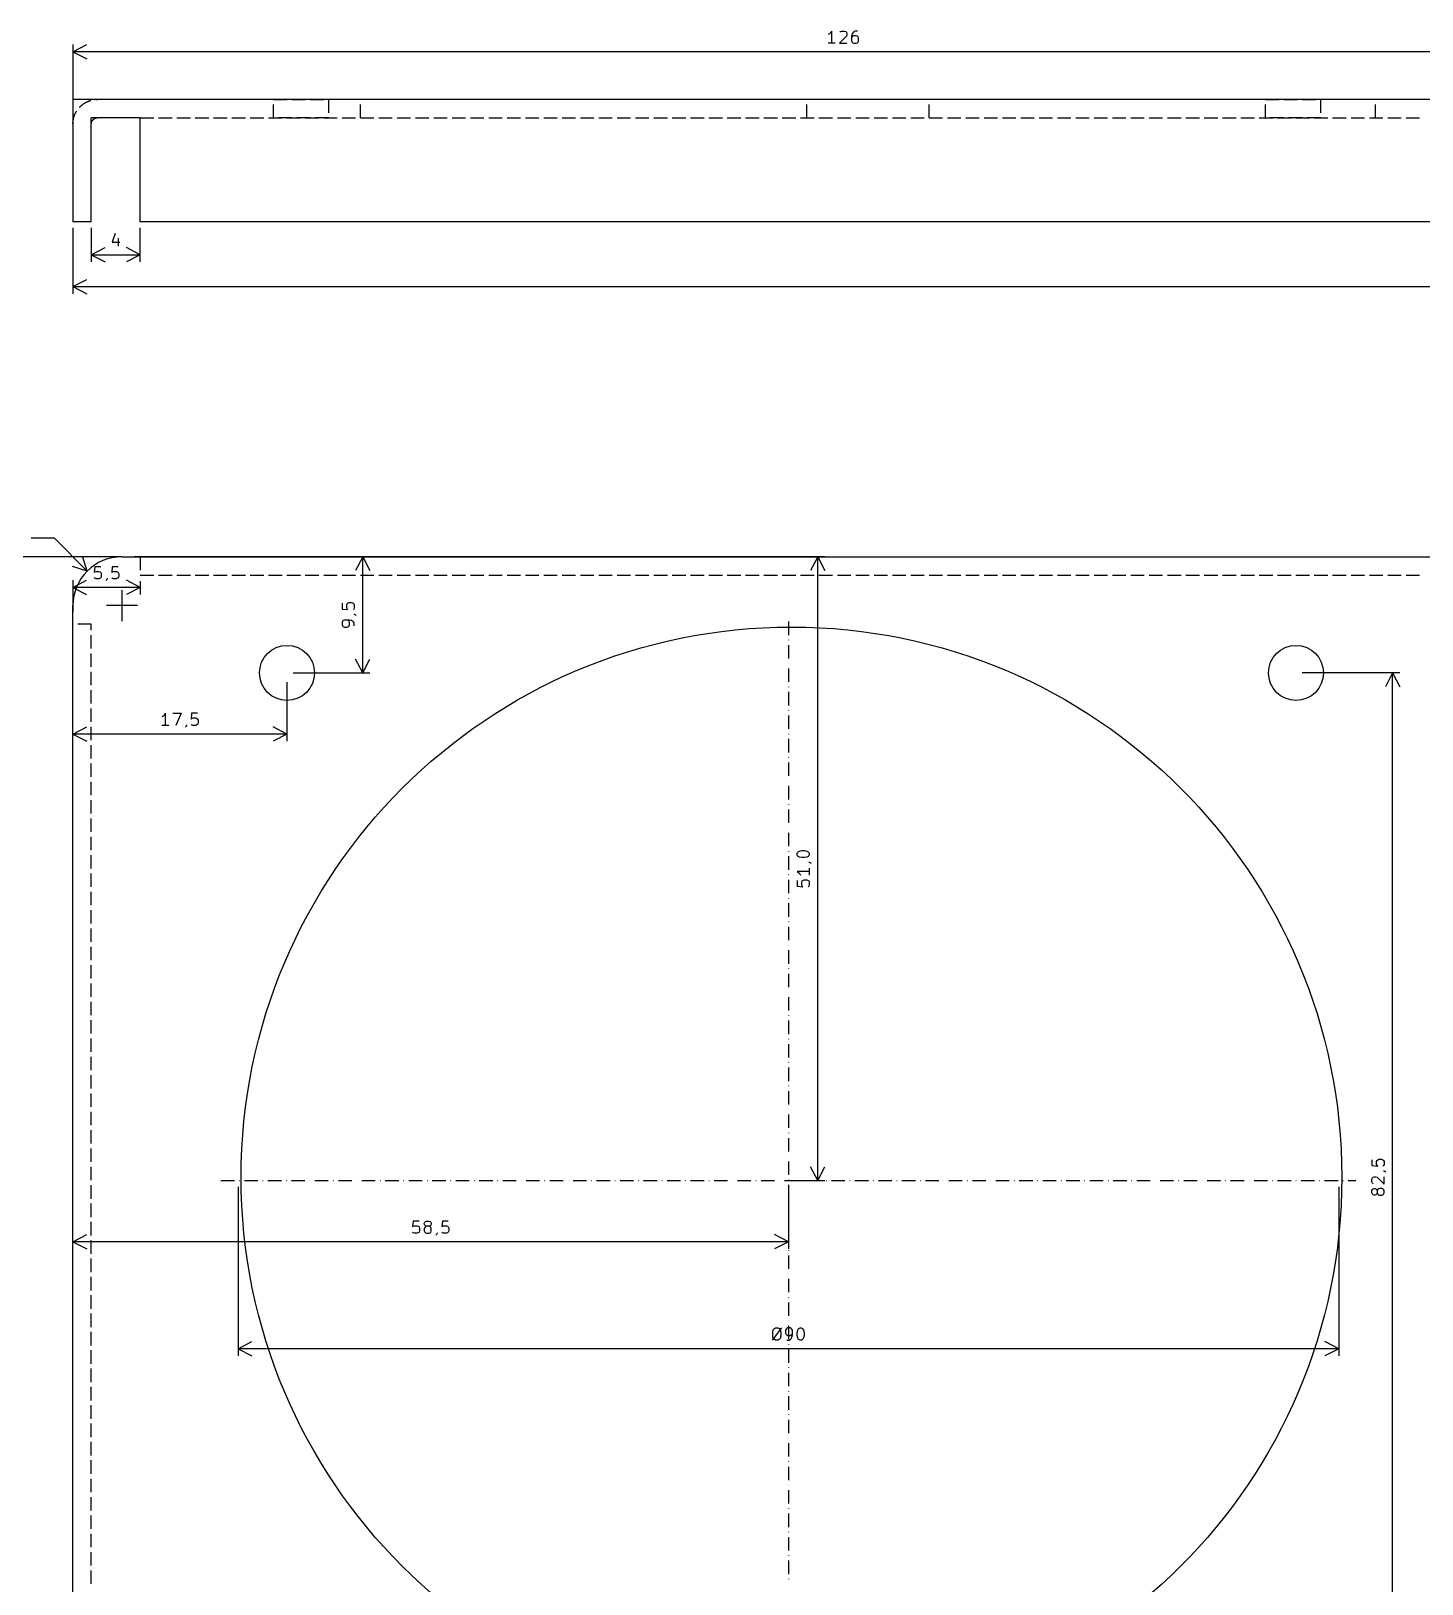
# Model space of a CAD drawing. Extents: x 111 to 491, y -200 to -1.
# Drawn here: x 167.9 to 281.6, y -132.3 to -5.3 of the extents above; entities that cross this region are included whole.
import ezdxf

# ---------------------------------------------------------------- set-up
doc = ezdxf.new("R2010")
doc.units = 0
doc.layers.add('BLACK', color=7, linetype='CONTINUOUS')

msp = doc.modelspace()

# ---------------------------------------------------------------- linework, layer by layer
at = {"layer": 'BLACK', "linetype": 'CONTINUOUS'}
for p, q in [((233.157143, -5.542914), (233.061905, -5.590533)), ((233.633333, -6.304819), (233.061905, -6.304819)), ((233.252381, -5.447676), (233.157143, -5.542914)), ((233.347619, -5.304819), (233.252381, -5.447676)), ((233.347619, -6.304819), (233.347619, -5.304819)), ((234.538095, -5.73339), (233.966667, -6.304819)), ((233.966667, -6.304819), (234.585714, -6.304819)), ((234.014286, -5.400057), (234.061905, -5.352438)), ((234.061905, -5.352438), (234.157143, -5.304819)), ((234.157143, -5.304819), (234.395238, -5.304819)), ((234.395238, -5.304819), (234.490476, -5.352438)), ((234.490476, -5.352438), (234.538095, -5.400057)), ((234.538095, -5.400057), (234.585714, -5.495295)), ((234.585714, -5.590533), (234.538095, -5.73339)), ((234.585714, -5.495295), (234.585714, -5.590533)), ((235.014286, -5.542914), (234.966667, -5.73339)), ((234.966667, -5.73339), (234.966667, -6.114342)), ((235.014286, -5.781009), (234.966667, -5.876247)), ((234.966667, -6.114342), (235.014286, -6.20958)), ((235.109524, -5.400057), (235.014286, -5.542914)), ((235.061905, -5.73339), (235.014286, -5.781009)), ((235.014286, -6.20958), (235.061905, -6.2572)), ((235.157143, -5.685771), (235.061905, -5.73339)), ((235.061905, -6.2572), (235.157143, -6.304819)), ((235.157143, -5.352438), (235.109524, -5.400057)), ((235.252381, -5.304819), (235.157143, -5.352438)), ((235.347619, -5.685771), (235.157143, -5.685771)), ((235.157143, -6.304819), (235.347619, -6.304819)), ((235.442857, -5.304819), (235.252381, -5.304819)), ((235.442857, -5.73339), (235.347619, -5.685771)), ((235.347619, -6.304819), (235.442857, -6.2572)), ((235.490476, -5.781009), (235.442857, -5.73339)), ((235.442857, -6.2572), (235.490476, -6.20958)), ((235.538095, -5.876247), (235.490476, -5.781009)), ((235.490476, -6.20958), (235.538095, -6.114342)), ((235.538095, -6.114342), (235.538095, -5.876247)), ((171.3, -7), (172.426504, -6.413579)), ((171.3, -6.41358), (171.3, -15.4)), ((297.3, -7), (171.3, -7)), ((171.3, -7), (172.426504, -7.586421)), ((423.3, -10.9), (171.3, -10.9)), ((171.3, -10.9), (171.3, -20.9)), ((171.935284, -11.437963), (171.948095, -11.42611)), ((171.948095, -11.42611), (171.961008, -11.414368)), ((171.961008, -11.414368), (171.974024, -11.40274)), ((171.974024, -11.40274), (171.98714, -11.391226)), ((171.98714, -11.391226), (172.000356, -11.379827)), ((172.000356, -11.379827), (172.013672, -11.368543)), ((172.013672, -11.368543), (172.027085, -11.357376)), ((172.027085, -11.357376), (172.040595, -11.346327)), ((172.040595, -11.346327), (172.054201, -11.335396)), ((172.054201, -11.335396), (172.067902, -11.324584)), ((172.067902, -11.324584), (172.081697, -11.313892)), ((172.081697, -11.313892), (172.095585, -11.303321)), ((172.095585, -11.303321), (172.109564, -11.292871)), ((172.109564, -11.292871), (172.123634, -11.282544)), ((172.123634, -11.282544), (172.137794, -11.27234)), ((172.137794, -11.27234), (172.152042, -11.26226)), ((172.152042, -11.26226), (172.166377, -11.252305)), ((172.166377, -11.252305), (172.180799, -11.242475)), ((172.180799, -11.242475), (172.195306, -11.232771)), ((172.195306, -11.232771), (172.209898, -11.223195)), ((172.209898, -11.223195), (172.224572, -11.213746)), ((172.224572, -11.213746), (172.239328, -11.204425)), ((172.239328, -11.204425), (172.254165, -11.195234)), ((172.254165, -11.195234), (172.269081, -11.186172)), ((172.269081, -11.186172), (172.284076, -11.177241)), ((172.284076, -11.177241), (172.299149, -11.168441)), ((172.299149, -11.168441), (172.314297, -11.159773)), ((172.314297, -11.159773), (172.329521, -11.151237)), ((172.329521, -11.151237), (172.344819, -11.142835)), ((172.344819, -11.142835), (172.360189, -11.134567)), ((172.360189, -11.134567), (172.375631, -11.126433)), ((172.375631, -11.126433), (172.391143, -11.118434)), ((172.391143, -11.118434), (172.406725, -11.11057)), ((172.406725, -11.11057), (172.422374, -11.102843)), ((172.422374, -11.102843), (172.438091, -11.095253)), ((172.438091, -11.095253), (172.453873, -11.0878)), ((172.453873, -11.0878), (172.469719, -11.080485)), ((172.469719, -11.080485), (172.485629, -11.073309)), ((172.485629, -11.073309), (172.5016, -11.066272)), ((172.5016, -11.066272), (172.517633, -11.059375)), ((172.517633, -11.059375), (172.533725, -11.052617)), ((172.533725, -11.052617), (172.549875, -11.046001)), ((172.549875, -11.046001), (172.566083, -11.039525)), ((172.566083, -11.039525), (172.582346, -11.033192)), ((172.582346, -11.033192), (172.598664, -11.027)), ((172.598664, -11.027), (172.615036, -11.020951)), ((172.615036, -11.020951), (172.63146, -11.015045)), ((172.63146, -11.015045), (172.647934, -11.009283)), ((172.647934, -11.009283), (172.664458, -11.003665)), ((172.664458, -11.003665), (172.681031, -10.998191)), ((172.681031, -10.998191), (172.697651, -10.992862)), ((172.697651, -10.992862), (172.714316, -10.987678)), ((172.714316, -10.987678), (172.731027, -10.98264)), ((172.731027, -10.98264), (172.74778, -10.977748)), ((172.74778, -10.977748), (172.764576, -10.973002)), ((172.764576, -10.973002), (172.765002, -10.972884)), ((173.158526, -10.90501), (173.17594, -10.903851)), ((173.17594, -10.903851), (173.193365, -10.902845)), ((173.193365, -10.902845), (173.210797, -10.90199)), ((173.210797, -10.90199), (173.228236, -10.901288)), ((173.228236, -10.901288), (173.24568, -10.900738)), ((173.24568, -10.900738), (173.263129, -10.90034)), ((173.263129, -10.90034), (173.280581, -10.900094)), ((173.280581, -10.900094), (173.298034, -10.900001)), ((173.298034, -10.900001), (173.3, -10.9)), ((187.7, -10.9), (188.8, -10.9)), ((187.7, -12.4), (187.7, -11.3)), ((189.2, -10.9), (190.3, -10.9)), ((190.7, -10.9), (191.8, -10.9)), ((192.193019, -10.9), (192.193019, -12)), ((194.8, -12.4), (194.8, -11.3)), ((231.3, -12.4), (231.3, -11.3)), ((241.3, -12.4), (241.3, -11.3)), ((268.810472, -10.9), (269.910472, -10.9)), ((268.810472, -12.4), (268.810472, -11.3)), ((270.310472, -10.9), (271.410472, -10.9)), ((271.810472, -10.9), (272.910472, -10.9)), ((273.303491, -10.9), (273.303491, -12)), ((277.8, -12.4), (277.8, -11.3)), ((171.309208, -12.708308), (171.310956, -12.690943)), ((171.310956, -12.690943), (171.312856, -12.673594)), ((171.312856, -12.673594), (171.314908, -12.656261)), ((171.314908, -12.656261), (171.31711, -12.638948)), ((171.31711, -12.638948), (171.319464, -12.621654)), ((171.319464, -12.621654), (171.321968, -12.604381)), ((171.321968, -12.604381), (171.324623, -12.587131)), ((171.324623, -12.587131), (171.327429, -12.569905)), ((171.327429, -12.569905), (171.330384, -12.552704)), ((171.330384, -12.552704), (171.33349, -12.535529)), ((171.33349, -12.535529), (171.336746, -12.518382)), ((171.336746, -12.518382), (171.340151, -12.501264)), ((171.340151, -12.501264), (171.343705, -12.484177)), ((171.343705, -12.484177), (171.347408, -12.467121)), ((171.347408, -12.467121), (171.35126, -12.450098)), ((171.35126, -12.450098), (171.35526, -12.433109)), ((171.35526, -12.433109), (171.359409, -12.416156)), ((171.359409, -12.416156), (171.363705, -12.39924)), ((171.363705, -12.39924), (171.368148, -12.382362)), ((171.368148, -12.382362), (171.372739, -12.365523)), ((171.372739, -12.365523), (171.377477, -12.348725)), ((171.377477, -12.348725), (171.382361, -12.331969)), ((171.382361, -12.331969), (171.38739, -12.315257)), ((171.38739, -12.315257), (171.392566, -12.298588)), ((171.392566, -12.298588), (171.397887, -12.281966)), ((171.397887, -12.281966), (171.403353, -12.265391)), ((171.403353, -12.265391), (171.408963, -12.248864)), ((171.408963, -12.248864), (171.414717, -12.232386)), ((171.414717, -12.232386), (171.420615, -12.21596)), ((171.420615, -12.21596), (171.426656, -12.199585)), ((171.426656, -12.199585), (171.432839, -12.183264)), ((171.432839, -12.183264), (171.439165, -12.166998)), ((171.439165, -12.166998), (171.445632, -12.150787)), ((171.445632, -12.150787), (171.452241, -12.134633)), ((171.452241, -12.134633), (171.45899, -12.118538)), ((171.45899, -12.118538), (171.46588, -12.102502)), ((171.46588, -12.102502), (171.472909, -12.086527)), ((171.472909, -12.086527), (171.480077, -12.070614)), ((171.480077, -12.070614), (171.487384, -12.054763)), ((171.487384, -12.054763), (171.494829, -12.038978)), ((171.494829, -12.038978), (171.502412, -12.023258)), ((171.502412, -12.023258), (171.510131, -12.007604)), ((171.510131, -12.007604), (171.517987, -11.992019)), ((171.517987, -11.992019), (171.525978, -11.976503)), ((171.525978, -11.976503), (171.534105, -11.961057)), ((171.534105, -11.961057), (171.542366, -11.945682)), ((171.542366, -11.945682), (171.550761, -11.930381)), ((171.550761, -11.930381), (171.559289, -11.915153)), ((171.559289, -11.915153), (171.567949, -11.9)), ((171.567949, -11.9), (171.576742, -11.884923)), ((171.576742, -11.884923), (171.585665, -11.869924)), ((171.585665, -11.869924), (171.59472, -11.855003)), ((171.59472, -11.855003), (171.594951, -11.854626)), ((171.836622, -11.536722), (171.848575, -11.524004)), ((171.848575, -11.524004), (171.860638, -11.511391)), ((171.860638, -11.511391), (171.87281, -11.498883)), ((171.87281, -11.498883), (171.885091, -11.486482)), ((171.885091, -11.486482), (171.89748, -11.474188)), ((171.89748, -11.474188), (171.909976, -11.462004)), ((171.909976, -11.462004), (171.922578, -11.449928)), ((171.922578, -11.449928), (171.935284, -11.437963)), ((172.8, -20.9), (172.8, -12.4)), ((176.8, -12.4), (172.8, -12.4)), ((172.84147, -12.700625), (172.843227, -12.696632)), ((172.843227, -12.696632), (172.845019, -12.692653)), ((172.845019, -12.692653), (172.846846, -12.688691)), ((172.846846, -12.688691), (172.848707, -12.684744)), ((172.848707, -12.684744), (172.850603, -12.680814)), ((172.850603, -12.680814), (172.852533, -12.676901)), ((172.852533, -12.676901), (172.854497, -12.673005)), ((172.854497, -12.673005), (172.856495, -12.669126)), ((172.856495, -12.669126), (172.858526, -12.665264)), ((172.858526, -12.665264), (172.860591, -12.661421)), ((172.860591, -12.661421), (172.86269, -12.657595)), ((172.86269, -12.657595), (172.864822, -12.653788)), ((172.864822, -12.653788), (172.866987, -12.65)), ((172.866987, -12.65), (172.869185, -12.646231)), ((172.869185, -12.646231), (172.871416, -12.642481)), ((172.871416, -12.642481), (172.87368, -12.638751)), ((172.87368, -12.638751), (172.875976, -12.63504)), ((172.875976, -12.63504), (172.878304, -12.63135)), ((172.878304, -12.63135), (172.880665, -12.62768)), ((172.880665, -12.62768), (172.883057, -12.624032)), ((172.883057, -12.624032), (172.885481, -12.620404)), ((172.885481, -12.620404), (172.887937, -12.616797)), ((172.887937, -12.616797), (172.890424, -12.613212)), ((172.890424, -12.613212), (172.892942, -12.609649)), ((172.892942, -12.609649), (172.895492, -12.606107)), ((172.895492, -12.606107), (172.898072, -12.602589)), ((172.898072, -12.602589), (172.900682, -12.599092)), ((172.900682, -12.599092), (172.903323, -12.595619)), ((172.903323, -12.595619), (172.905995, -12.592169)), ((172.905995, -12.592169), (172.908696, -12.588743)), ((172.908696, -12.588743), (172.911427, -12.58534)), ((172.911427, -12.58534), (172.914188, -12.581961)), ((172.914188, -12.581961), (172.916978, -12.578606)), ((172.916978, -12.578606), (172.919797, -12.575276)), ((172.919797, -12.575276), (172.922645, -12.57197)), ((172.922645, -12.57197), (172.925522, -12.56869)), ((172.925522, -12.56869), (172.928428, -12.565435)), ((172.928428, -12.565435), (172.931361, -12.562205)), ((172.931361, -12.562205), (172.934323, -12.559001)), ((172.934323, -12.559001), (172.937313, -12.555823)), ((172.937313, -12.555823), (172.94033, -12.552671)), ((172.94033, -12.552671), (172.943375, -12.549545)), ((172.943375, -12.549545), (172.946447, -12.546447)), ((172.946447, -12.546447), (172.949545, -12.543375)), ((172.949545, -12.543375), (172.952671, -12.54033)), ((172.952671, -12.54033), (172.955823, -12.537313)), ((172.955823, -12.537313), (172.959001, -12.534323)), ((172.959001, -12.534323), (172.962205, -12.531361)), ((172.962205, -12.531361), (172.965435, -12.528428)), ((172.965435, -12.528428), (172.96869, -12.525522)), ((172.96869, -12.525522), (172.97197, -12.522645)), ((172.97197, -12.522645), (172.975276, -12.519797)), ((172.975276, -12.519797), (172.978606, -12.516978)), ((172.978606, -12.516978), (172.981961, -12.514188)), ((172.981961, -12.514188), (172.98534, -12.511427)), ((172.98534, -12.511427), (172.988743, -12.508696)), ((172.988743, -12.508696), (172.992169, -12.505995)), ((172.992169, -12.505995), (172.995619, -12.503323)), ((172.995619, -12.503323), (172.999092, -12.500682)), ((172.999092, -12.500682), (173.002589, -12.498072)), ((173.002589, -12.498072), (173.006107, -12.495492)), ((173.006107, -12.495492), (173.009649, -12.492942)), ((173.009649, -12.492942), (173.013212, -12.490424)), ((173.013212, -12.490424), (173.016797, -12.487937)), ((173.016797, -12.487937), (173.020404, -12.485481)), ((173.020404, -12.485481), (173.024032, -12.483057)), ((173.024032, -12.483057), (173.02768, -12.480665)), ((173.02768, -12.480665), (173.03135, -12.478304)), ((173.03135, -12.478304), (173.03504, -12.475976)), ((173.03504, -12.475976), (173.038751, -12.47368)), ((173.038751, -12.47368), (173.042481, -12.471416)), ((173.042481, -12.471416), (173.046231, -12.469185)), ((173.046231, -12.469185), (173.05, -12.466987)), ((173.05, -12.466987), (173.053788, -12.464822)), ((173.053788, -12.464822), (173.057595, -12.46269)), ((173.057595, -12.46269), (173.061421, -12.460591)), ((173.061421, -12.460591), (173.065264, -12.458526)), ((173.065264, -12.458526), (173.069126, -12.456495)), ((173.069126, -12.456495), (173.073005, -12.454497)), ((173.073005, -12.454497), (173.076901, -12.452533)), ((173.076901, -12.452533), (173.080814, -12.450603)), ((173.080814, -12.450603), (173.084744, -12.448707)), ((173.084744, -12.448707), (173.088691, -12.446846)), ((173.088691, -12.446846), (173.092653, -12.445019)), ((173.092653, -12.445019), (173.096632, -12.443227)), ((173.096632, -12.443227), (173.100625, -12.44147)), ((173.100625, -12.44147), (173.104634, -12.439748)), ((173.104634, -12.439748), (173.108658, -12.43806)), ((173.108658, -12.43806), (173.112697, -12.436408)), ((173.112697, -12.436408), (173.116749, -12.434791)), ((173.116749, -12.434791), (173.120816, -12.43321)), ((173.120816, -12.43321), (173.124896, -12.431664)), ((173.124896, -12.431664), (173.12899, -12.430154)), ((173.12899, -12.430154), (173.133097, -12.428679)), ((173.133097, -12.428679), (173.137216, -12.427241)), ((173.137216, -12.427241), (173.141348, -12.425838)), ((173.141348, -12.425838), (173.145492, -12.424472)), ((173.145492, -12.424472), (173.149647, -12.423142)), ((173.149647, -12.423142), (173.153814, -12.421848)), ((173.153814, -12.421848), (173.157992, -12.42059)), ((173.157992, -12.42059), (173.162181, -12.419369)), ((173.162181, -12.419369), (173.166381, -12.418185)), ((173.166381, -12.418185), (173.17059, -12.417037)), ((173.17059, -12.417037), (173.17481, -12.415926)), ((173.17481, -12.415926), (173.179039, -12.414852)), ((173.179039, -12.414852), (173.183277, -12.413815)), ((173.183277, -12.413815), (173.187524, -12.412815)), ((173.187524, -12.412815), (173.19178, -12.411852)), ((173.19178, -12.411852), (173.196044, -12.410926)), ((173.196044, -12.410926), (173.200316, -12.410038)), ((173.200316, -12.410038), (173.204596, -12.409186)), ((173.204596, -12.409186), (173.208882, -12.408373)), ((173.208882, -12.408373), (173.213176, -12.407596)), ((173.213176, -12.407596), (173.217476, -12.406857)), ((173.217476, -12.406857), (173.221783, -12.406156)), ((173.221783, -12.406156), (173.226095, -12.405492)), ((173.226095, -12.405492), (173.230413, -12.404866)), ((173.230413, -12.404866), (173.234737, -12.404278)), ((173.234737, -12.404278), (173.239065, -12.403727)), ((173.239065, -12.403727), (173.243398, -12.403214)), ((173.243398, -12.403214), (173.247736, -12.402739)), ((173.247736, -12.402739), (173.252077, -12.402302)), ((173.252077, -12.402302), (173.256422, -12.401903)), ((173.256422, -12.401903), (173.26077, -12.401541)), ((173.26077, -12.401541), (173.265122, -12.401218)), ((173.265122, -12.401218), (173.269476, -12.400933)), ((173.269476, -12.400933), (173.273832, -12.400685)), ((173.273832, -12.400685), (173.27819, -12.400476)), ((173.27819, -12.400476), (173.28255, -12.400305)), ((173.28255, -12.400305), (173.286912, -12.400171)), ((173.286912, -12.400171), (173.291274, -12.400076)), ((173.291274, -12.400076), (173.295637, -12.400019)), ((173.295637, -12.400019), (173.3, -12.4)), ((176.8, -12.4), (177.9, -12.4)), ((176.8, -20.9), (176.8, -12.4)), ((178.3, -12.4), (179.4, -12.4)), ((179.8, -12.4), (180.9, -12.4)), ((181.3, -12.4), (182.4, -12.4)), ((182.8, -12.4), (183.9, -12.4)), ((184.3, -12.4), (185.4, -12.4)), ((185.8, -12.4), (186.9, -12.4)), ((187.3, -12.4), (188.4, -12.4)), ((189.193019, -12.4), (188.093019, -12.4)), ((188.8, -12.4), (189.9, -12.4)), ((190.693019, -12.4), (189.593019, -12.4)), ((190.3, -12.4), (191.4, -12.4)), ((192.193019, -12.4), (191.093019, -12.4)), ((191.8, -12.4), (192.9, -12.4)), ((193.3, -12.4), (194.4, -12.4)), ((194.8, -12.4), (195.9, -12.4)), ((196.3, -12.4), (197.4, -12.4)), ((197.8, -12.4), (198.9, -12.4)), ((199.3, -12.4), (200.4, -12.4)), ((200.8, -12.4), (201.9, -12.4)), ((202.3, -12.4), (203.4, -12.4)), ((203.8, -12.4), (204.9, -12.4)), ((205.3, -12.4), (206.4, -12.4)), ((206.8, -12.4), (207.9, -12.4)), ((208.3, -12.4), (209.4, -12.4)), ((209.8, -12.4), (210.9, -12.4)), ((211.3, -12.4), (212.4, -12.4)), ((212.8, -12.4), (213.9, -12.4)), ((214.3, -12.4), (215.4, -12.4)), ((215.8, -12.4), (216.9, -12.4)), ((217.3, -12.4), (218.4, -12.4)), ((218.8, -12.4), (219.9, -12.4)), ((220.3, -12.4), (221.4, -12.4)), ((221.8, -12.4), (222.9, -12.4)), ((223.3, -12.4), (224.4, -12.4)), ((224.8, -12.4), (225.9, -12.4)), ((226.3, -12.4), (227.4, -12.4)), ((227.8, -12.4), (228.9, -12.4)), ((229.3, -12.4), (230.4, -12.4)), ((230.8, -12.4), (231.9, -12.4)), ((232.3, -12.4), (233.4, -12.4)), ((233.8, -12.4), (234.9, -12.4)), ((235.3, -12.4), (236.4, -12.4)), ((236.8, -12.4), (237.9, -12.4)), ((238.3, -12.4), (239.4, -12.4)), ((239.8, -12.4), (240.9, -12.4)), ((241.3, -12.4), (242.4, -12.4)), ((242.8, -12.4), (243.9, -12.4)), ((244.3, -12.4), (245.4, -12.4)), ((245.8, -12.4), (246.9, -12.4)), ((247.3, -12.4), (248.4, -12.4)), ((248.8, -12.4), (249.9, -12.4)), ((250.3, -12.4), (251.4, -12.4)), ((251.8, -12.4), (252.9, -12.4)), ((253.3, -12.4), (254.4, -12.4)), ((254.8, -12.4), (255.9, -12.4)), ((256.3, -12.4), (257.4, -12.4)), ((257.8, -12.4), (258.9, -12.4)), ((259.3, -12.4), (260.4, -12.4)), ((260.8, -12.4), (261.9, -12.4)), ((262.3, -12.4), (263.4, -12.4)), ((263.8, -12.4), (264.9, -12.4)), ((265.3, -12.4), (266.4, -12.4)), ((266.8, -12.4), (267.9, -12.4)), ((268.3, -12.4), (269.4, -12.4)), ((270.303491, -12.4), (269.203491, -12.4)), ((269.8, -12.4), (270.9, -12.4)), ((271.803491, -12.4), (270.703491, -12.4)), ((271.3, -12.4), (272.4, -12.4)), ((273.303491, -12.4), (272.203491, -12.4)), ((272.8, -12.4), (273.9, -12.4)), ((274.3, -12.4), (275.4, -12.4)), ((275.8, -12.4), (276.9, -12.4)), ((277.3, -12.4), (278.4, -12.4)), ((278.8, -12.4), (279.9, -12.4)), ((280.3, -12.4), (281.4, -12.4)), ((171.3, -12.9), (171.300076, -12.882547)), ((171.300076, -12.882547), (171.300305, -12.865095)), ((171.300305, -12.865095), (171.300685, -12.847646)), ((171.300685, -12.847646), (171.301218, -12.830201)), ((171.301218, -12.830201), (171.301904, -12.812761)), ((171.301904, -12.812761), (171.302741, -12.795328)), ((171.302741, -12.795328), (171.30373, -12.777903)), ((171.30373, -12.777903), (171.304872, -12.760487)), ((171.304872, -12.760487), (171.306165, -12.743082)), ((171.306165, -12.743082), (171.307611, -12.725689)), ((171.307611, -12.725689), (171.309208, -12.708308)), ((172.8, -12.9), (172.800019, -12.895637)), ((172.800019, -12.895637), (172.800076, -12.891274)), ((172.800076, -12.891274), (172.800171, -12.886912)), ((172.800171, -12.886912), (172.800305, -12.88255)), ((172.800305, -12.88255), (172.800476, -12.87819)), ((172.800476, -12.87819), (172.800685, -12.873832)), ((172.800685, -12.873832), (172.800933, -12.869476)), ((172.800933, -12.869476), (172.801218, -12.865122)), ((172.801218, -12.865122), (172.801541, -12.86077)), ((172.801541, -12.86077), (172.801903, -12.856422)), ((172.801903, -12.856422), (172.802302, -12.852077)), ((172.802302, -12.852077), (172.802739, -12.847736)), ((172.802739, -12.847736), (172.803214, -12.843398)), ((172.803214, -12.843398), (172.803727, -12.839065)), ((172.803727, -12.839065), (172.804278, -12.834737)), ((172.804278, -12.834737), (172.804866, -12.830413)), ((172.804866, -12.830413), (172.805492, -12.826095)), ((172.805492, -12.826095), (172.806156, -12.821783)), ((172.806156, -12.821783), (172.806857, -12.817476)), ((172.806857, -12.817476), (172.807596, -12.813176)), ((172.807596, -12.813176), (172.808373, -12.808882)), ((172.808373, -12.808882), (172.809186, -12.804596)), ((172.809186, -12.804596), (172.810038, -12.800316)), ((172.810038, -12.800316), (172.810926, -12.796044)), ((172.810926, -12.796044), (172.811852, -12.79178)), ((172.811852, -12.79178), (172.812815, -12.787524)), ((172.812815, -12.787524), (172.813815, -12.783277)), ((172.813815, -12.783277), (172.814852, -12.779039)), ((172.814852, -12.779039), (172.815926, -12.77481)), ((172.815926, -12.77481), (172.817037, -12.77059)), ((172.817037, -12.77059), (172.818185, -12.766381)), ((172.818185, -12.766381), (172.819369, -12.762181)), ((172.819369, -12.762181), (172.82059, -12.757992)), ((172.82059, -12.757992), (172.821848, -12.753814)), ((172.821848, -12.753814), (172.823142, -12.749647)), ((172.823142, -12.749647), (172.824472, -12.745492)), ((172.824472, -12.745492), (172.825838, -12.741348)), ((172.825838, -12.741348), (172.827241, -12.737216)), ((172.827241, -12.737216), (172.828679, -12.733097)), ((172.828679, -12.733097), (172.830154, -12.72899)), ((172.830154, -12.72899), (172.831664, -12.724896)), ((172.831664, -12.724896), (172.83321, -12.720816)), ((172.83321, -12.720816), (172.834791, -12.716749)), ((172.834791, -12.716749), (172.836408, -12.712697)), ((172.836408, -12.712697), (172.83806, -12.708658)), ((172.83806, -12.708658), (172.839748, -12.704634)), ((172.839748, -12.704634), (172.84147, -12.700625)), ((172.8, -20.9), (171.3, -20.9)), ((171.3, -21.4), (171.3, -26.78642)), ((172.8, -21.4), (172.8, -24.18642)), ((417.8, -20.9), (176.8, -20.9)), ((176.8, -24.18642), (176.8, -21.4)), ((174.752381, -21.8572), (174.514286, -22.571485)), ((174.514286, -22.571485), (175.133333, -22.571485)), ((174.990476, -22.238152), (174.990476, -22.904819)), ((172.8, -23.6), (173.926504, -23.013579)), ((172.8, -23.6), (176.8, -23.6)), ((172.8, -23.6), (173.926504, -24.186421)), ((176.8, -23.6), (175.673496, -23.013579)), ((176.8, -23.6), (175.673496, -24.186421)), ((171.3, -26.2), (172.426504, -25.613579)), ((171.3, -26.2), (423.3, -26.2)), ((171.3, -26.2), (172.426504, -26.786421)), ((169.777496, -46.777496), (167.882143, -46.777496)), ((172.471573, -49.471573), (169.777496, -46.777496)), ((172.471573, -49.471573), (172.089677, -48.260352)), ((175.3, -48.3), (166.62358, -48.3)), ((172.471573, -49.471573), (171.260352, -49.089677)), ((173.090638, -49.1118), (173.043019, -49.58799)), ((173.566828, -49.1118), (173.090638, -49.1118)), ((173.090638, -49.540371), (173.185876, -49.492752)), ((173.185876, -49.492752), (173.423971, -49.492752)), ((173.423971, -49.492752), (173.519209, -49.540371)), ((174.519209, -49.1118), (174.47159, -49.58799)), ((174.995399, -49.1118), (174.519209, -49.1118)), ((174.519209, -49.540371), (174.614447, -49.492752)), ((174.614447, -49.492752), (174.852542, -49.492752)), ((174.852542, -49.492752), (174.94778, -49.540371)), ((175.3, -48.3), (419.3, -48.3)), ((232.78642, -48.3), (176.3, -48.3)), ((176.8, -48.3), (176.8, -49.4)), ((176.8, -48.3), (176.8, -49.4)), ((195.58642, -48.3), (189.3, -48.3)), ((195, -48.3), (194.413579, -49.426504)), ((195, -57.8), (195, -48.3)), ((195, -48.3), (195.586421, -49.426504)), ((232.2, -48.3), (231.613579, -49.426504)), ((232.2, -99.325), (232.2, -48.3)), ((232.2, -48.3), (232.786421, -49.426504)), ((171.293019, -50.806981), (172.419523, -50.22056)), ((171.293019, -50.220561), (171.293019, -52.806981)), ((173.043019, -49.58799), (173.090638, -49.540371)), ((173.090638, -50.064181), (173.043019, -50.016561)), ((173.185876, -50.1118), (173.090638, -50.064181)), ((173.423971, -50.1118), (173.185876, -50.1118)), ((173.519209, -50.064181), (173.423971, -50.1118)), ((173.519209, -49.540371), (173.566828, -49.58799)), ((173.566828, -50.016561), (173.519209, -50.064181)), ((173.566828, -49.58799), (173.614447, -49.683228)), ((173.614447, -49.921323), (173.566828, -50.016561)), ((173.614447, -49.683228), (173.614447, -49.921323)), ((174.043019, -50.207038), (173.9954, -50.254657)), ((174.090638, -50.1118), (174.043019, -50.207038)), ((174.090638, -50.064181), (174.090638, -50.1118)), ((174.47159, -49.58799), (174.519209, -49.540371)), ((174.519209, -50.064181), (174.47159, -50.016561)), ((174.614447, -50.1118), (174.519209, -50.064181)), ((174.852542, -50.1118), (174.614447, -50.1118)), ((174.94778, -50.064181), (174.852542, -50.1118)), ((174.94778, -49.540371), (174.995399, -49.58799)), ((174.995399, -50.016561), (174.94778, -50.064181)), ((174.995399, -49.58799), (175.043018, -49.683228)), ((175.043018, -49.921323), (174.995399, -50.016561)), ((175.043018, -49.683228), (175.043018, -49.921323)), ((176.793019, -50.806981), (175.666515, -50.22056)), ((176.793019, -50.306981), (176.793019, -51.393401)), ((176.8, -49.8), (177.9, -49.8)), ((178.3, -49.8), (179.4, -49.8)), ((179.8, -49.8), (180.9, -49.8)), ((181.3, -49.8), (182.4, -49.8)), ((182.8, -49.8), (183.9, -49.8)), ((184.3, -49.8), (185.4, -49.8)), ((185.8, -49.8), (186.9, -49.8)), ((187.3, -49.8), (188.4, -49.8)), ((188.8, -49.8), (189.9, -49.8)), ((190.3, -49.8), (191.4, -49.8)), ((191.8, -49.8), (192.9, -49.8)), ((193.3, -49.8), (194.4, -49.8)), ((194.8, -49.8), (195.9, -49.8)), ((196.3, -49.8), (197.4, -49.8)), ((197.8, -49.8), (198.9, -49.8)), ((199.3, -49.8), (200.4, -49.8)), ((200.8, -49.8), (201.9, -49.8)), ((202.3, -49.8), (203.4, -49.8)), ((203.8, -49.8), (204.9, -49.8)), ((205.3, -49.8), (206.4, -49.8)), ((206.8, -49.8), (207.9, -49.8)), ((208.3, -49.8), (209.4, -49.8)), ((209.8, -49.8), (210.9, -49.8)), ((211.3, -49.8), (212.4, -49.8)), ((212.8, -49.8), (213.9, -49.8)), ((214.3, -49.8), (215.4, -49.8)), ((215.8, -49.8), (216.9, -49.8)), ((217.3, -49.8), (218.4, -49.8)), ((218.8, -49.8), (219.9, -49.8)), ((220.3, -49.8), (221.4, -49.8)), ((221.8, -49.8), (222.9, -49.8)), ((223.3, -49.8), (224.4, -49.8)), ((224.8, -49.8), (225.9, -49.8)), ((226.3, -49.8), (227.4, -49.8)), ((227.8, -49.8), (228.9, -49.8)), ((229.3, -49.8), (230.4, -49.8)), ((230.8, -49.8), (231.9, -49.8)), ((232.3, -49.8), (233.4, -49.8)), ((233.8, -49.8), (234.9, -49.8)), ((235.3, -49.8), (236.4, -49.8)), ((236.8, -49.8), (237.9, -49.8)), ((238.3, -49.8), (239.4, -49.8)), ((239.8, -49.8), (240.9, -49.8)), ((241.3, -49.8), (242.4, -49.8)), ((242.8, -49.8), (243.9, -49.8)), ((244.3, -49.8), (245.4, -49.8)), ((245.8, -49.8), (246.9, -49.8)), ((247.3, -49.8), (248.4, -49.8)), ((248.8, -49.8), (249.9, -49.8)), ((250.3, -49.8), (251.4, -49.8)), ((251.8, -49.8), (252.9, -49.8)), ((253.3, -49.8), (254.4, -49.8)), ((254.8, -49.8), (255.9, -49.8)), ((256.3, -49.8), (257.4, -49.8)), ((257.8, -49.8), (258.9, -49.8)), ((259.3, -49.8), (260.4, -49.8)), ((260.8, -49.8), (261.9, -49.8)), ((262.3, -49.8), (263.4, -49.8)), ((263.8, -49.8), (264.9, -49.8)), ((265.3, -49.8), (266.4, -49.8)), ((266.8, -49.8), (267.9, -49.8)), ((268.3, -49.8), (269.4, -49.8)), ((269.8, -49.8), (270.9, -49.8)), ((271.3, -49.8), (272.4, -49.8)), ((272.8, -49.8), (273.9, -49.8)), ((274.3, -49.8), (275.4, -49.8)), ((275.8, -49.8), (276.9, -49.8)), ((277.3, -49.8), (278.4, -49.8)), ((278.8, -49.8), (279.9, -49.8)), ((280.3, -49.8), (281.4, -49.8)), ((176.793019, -50.806981), (171.293019, -50.806981)), ((171.293019, -50.806981), (172.419523, -51.393402)), ((175.3, -51.03), (175.3, -53.57)), ((176.793019, -50.806981), (175.666515, -51.393402)), ((193.781009, -52.097619), (193.876247, -52.05)), ((193.876247, -52.05), (194.114342, -52.05)), ((194.114342, -52.05), (194.20958, -52.097619)), ((171.3, -162.3), (171.3, -52.3)), ((176.57, -52.3), (174.03, -52.3)), ((193.304819, -52.097619), (193.304819, -52.573809)), ((193.304819, -52.573809), (193.781009, -52.621428)), ((193.685771, -52.240476), (193.73339, -52.145238)), ((193.685771, -52.478571), (193.685771, -52.240476)), ((193.73339, -52.573809), (193.685771, -52.478571)), ((193.73339, -52.145238), (193.781009, -52.097619)), ((193.781009, -52.621428), (193.73339, -52.573809)), ((194.20958, -52.097619), (194.2572, -52.145238)), ((194.2572, -52.573809), (194.20958, -52.621428)), ((194.2572, -52.145238), (194.304819, -52.240476)), ((194.304819, -52.478571), (194.2572, -52.573809)), ((194.2572, -53.00238), (194.304819, -53.00238)), ((194.304819, -52.240476), (194.304819, -52.478571)), ((194.304819, -53.00238), (194.400057, -53.049999)), ((194.400057, -53.049999), (194.447676, -53.097618)), ((172.8, -53.8), (171.7, -53.8)), ((172.8, -53.8), (171.7, -53.8)), ((172.8, -54.3), (172.8, -53.8)), ((193.352438, -53.573809), (193.304819, -53.669047)), ((193.304819, -53.669047), (193.304819, -53.859523)), ((193.304819, -53.859523), (193.352438, -53.954761)), ((193.400057, -53.52619), (193.352438, -53.573809)), ((193.352438, -53.954761), (193.400057, -54.00238)), ((193.495295, -53.478571), (193.400057, -53.52619)), ((193.400057, -54.00238), (193.495295, -54.049999)), ((193.876247, -53.478571), (193.495295, -53.478571)), ((193.495295, -54.049999), (193.73339, -54.049999)), ((193.828628, -53.52619), (193.73339, -53.478571)), ((193.73339, -54.049999), (193.828628, -54.00238)), ((193.876247, -53.573809), (193.828628, -53.52619)), ((193.828628, -54.00238), (193.876247, -53.954761)), ((194.066723, -53.52619), (193.876247, -53.478571)), ((193.923866, -53.669047), (193.876247, -53.573809)), ((193.876247, -53.954761), (193.923866, -53.859523)), ((193.923866, -53.859523), (193.923866, -53.669047)), ((194.20958, -53.621428), (194.066723, -53.52619)), ((194.2572, -53.669047), (194.20958, -53.621428)), ((194.304819, -53.764285), (194.2572, -53.669047)), ((194.304819, -53.954761), (194.304819, -53.764285)), ((229.8, -53.6), (229.8, -54.7)), ((172.8, -55.8), (172.8, -54.7)), ((229.8, -55.1), (229.8, -55.12)), ((229.8, -55.52), (229.8, -56.62)), ((172.8, -57.3), (172.8, -56.2)), ((195, -57.8), (194.413579, -56.673496)), ((195, -57.8), (195.586421, -56.673496)), ((229.8, -57.02), (229.8, -57.04)), ((172.8, -58.8), (172.8, -57.7)), ((189.3, -57.8), (195.58642, -57.8)), ((229.8, -57.44), (229.8, -58.54)), ((279.78642, -57.8), (271.8, -57.8)), ((279.2, -57.8), (278.613579, -58.926504)), ((279.2, -140.3), (279.2, -57.8)), ((279.2, -57.8), (279.786421, -58.926504)), ((171.3, -63.38642), (171.3, -58.55)), ((172.8, -60.3), (172.8, -59.2)), ((188.8, -58.55), (188.8, -63.38642)), ((229.8, -58.94), (229.8, -58.96)), ((229.8, -59.36), (229.8, -60.46)), ((172.8, -61.8), (172.8, -60.7)), ((229.8, -60.86), (229.8, -60.88)), ((171.3, -62.8), (172.426504, -62.213579)), ((172.8, -63.3), (172.8, -62.2)), ((178.669048, -61.342914), (178.57381, -61.390533)), ((179.145238, -62.104819), (178.57381, -62.104819)), ((178.764286, -61.247676), (178.669048, -61.342914)), ((178.859524, -61.104819), (178.764286, -61.247676)), ((178.859524, -62.104819), (178.859524, -61.104819)), ((179.478572, -61.104819), (180.145238, -61.104819)), ((180.145238, -61.104819), (179.716667, -62.104819)), ((180.526191, -62.200057), (180.478572, -62.247676)), ((180.57381, -62.104819), (180.526191, -62.200057)), ((180.57381, -62.0572), (180.57381, -62.104819)), ((181.002381, -61.104819), (180.954762, -61.581009)), ((180.954762, -61.581009), (181.002381, -61.53339)), ((181.002381, -62.0572), (180.954762, -62.00958)), ((181.478571, -61.104819), (181.002381, -61.104819)), ((181.002381, -61.53339), (181.097619, -61.485771)), ((181.097619, -62.104819), (181.002381, -62.0572)), ((181.097619, -61.485771), (181.335714, -61.485771)), ((181.335714, -62.104819), (181.097619, -62.104819)), ((181.335714, -61.485771), (181.430952, -61.53339)), ((181.430952, -62.0572), (181.335714, -62.104819)), ((181.430952, -61.53339), (181.478571, -61.581009)), ((181.478571, -62.00958), (181.430952, -62.0572)), ((181.478571, -61.581009), (181.52619, -61.676247)), ((181.52619, -61.914342), (181.478571, -62.00958)), ((181.52619, -61.676247), (181.52619, -61.914342)), ((188.8, -62.8), (187.673496, -62.213579)), ((229.8, -61.28), (229.8, -62.38)), ((188.8, -62.8), (171.3, -62.8)), ((171.3, -62.8), (172.426504, -63.386421)), ((188.8, -62.8), (187.673496, -63.386421)), ((229.8, -62.78), (229.8, -62.8)), ((229.8, -63.2), (229.8, -64.3)), ((172.8, -64.8), (172.8, -63.7)), ((229.8, -64.7), (229.8, -64.72)), ((172.8, -66.3), (172.8, -65.2)), ((229.8, -65.12), (229.8, -66.22)), ((172.8, -67.8), (172.8, -66.7)), ((229.8, -66.62), (229.8, -66.64)), ((229.8, -67.04), (229.8, -68.14)), ((172.8, -69.3), (172.8, -68.2)), ((229.8, -68.54), (229.8, -68.56)), ((172.8, -70.8), (172.8, -69.7)), ((229.8, -68.96), (229.8, -70.06)), ((229.8, -70.46), (229.8, -70.48)), ((229.8, -70.88), (229.8, -71.98)), ((172.8, -72.3), (172.8, -71.2)), ((229.8, -72.38), (229.8, -72.4)), ((230.600057, -72.431547), (230.695295, -72.383928)), ((230.695295, -72.383928), (230.885771, -72.336309)), ((230.885771, -72.336309), (231.123866, -72.336309)), ((231.123866, -72.336309), (231.314342, -72.383928)), ((231.314342, -72.383928), (231.40958, -72.431547)), ((172.8, -73.8), (172.8, -72.7)), ((229.8, -72.8), (229.8, -73.9)), ((230.504819, -72.574404), (230.552438, -72.479166)), ((230.504819, -72.669642), (230.504819, -72.574404)), ((230.552438, -72.76488), (230.504819, -72.669642)), ((230.552438, -72.479166), (230.600057, -72.431547)), ((230.600057, -72.812499), (230.552438, -72.76488)), ((230.695295, -72.860118), (230.600057, -72.812499)), ((230.885771, -72.907737), (230.695295, -72.860118)), ((231.123866, -72.907737), (230.885771, -72.907737)), ((231.314342, -72.860118), (231.123866, -72.907737)), ((231.40958, -72.812499), (231.314342, -72.860118)), ((231.40958, -72.431547), (231.4572, -72.479166)), ((231.4572, -72.76488), (231.40958, -72.812499)), ((231.4572, -72.479166), (231.504819, -72.574404)), ((231.504819, -72.669642), (231.4572, -72.76488)), ((231.4572, -73.288689), (231.504819, -73.288689)), ((231.504819, -72.574404), (231.504819, -72.669642)), ((231.504819, -73.288689), (231.600057, -73.336308)), ((231.600057, -73.336308), (231.647676, -73.383927)), ((172.8, -75.3), (172.8, -74.2)), ((229.8, -74.3), (229.8, -74.32)), ((229.8, -74.72), (229.8, -75.82)), ((231.504819, -74.050594), (230.504819, -74.050594)), ((230.504819, -74.050594), (230.647676, -74.145832)), ((230.504819, -74.76488), (230.504819, -75.24107)), ((230.647676, -74.145832), (230.742914, -74.24107)), ((230.742914, -74.24107), (230.790533, -74.336308)), ((230.885771, -74.907737), (230.93339, -74.812499)), ((230.885771, -75.145832), (230.885771, -74.907737)), ((230.93339, -74.812499), (230.981009, -74.76488)), ((230.981009, -74.76488), (231.076247, -74.717261)), ((231.076247, -74.717261), (231.314342, -74.717261)), ((231.314342, -74.717261), (231.40958, -74.76488)), ((231.40958, -74.76488), (231.4572, -74.812499)), ((231.4572, -74.812499), (231.504819, -74.907737)), ((231.504819, -73.76488), (231.504819, -74.336308)), ((231.504819, -74.907737), (231.504819, -75.145832)), ((172.8, -76.8), (172.8, -75.7)), ((230.504819, -75.24107), (230.981009, -75.288689)), ((230.93339, -75.24107), (230.885771, -75.145832)), ((230.981009, -75.288689), (230.93339, -75.24107)), ((231.4572, -75.24107), (231.40958, -75.288689)), ((231.504819, -75.145832), (231.4572, -75.24107)), ((172.8, -78.3), (172.8, -77.2)), ((229.8, -76.22), (229.8, -76.24)), ((229.8, -76.64), (229.8, -77.74)), ((172.8, -79.8), (172.8, -78.7)), ((229.8, -78.14), (229.8, -78.16)), ((229.8, -78.56), (229.8, -79.66)), ((172.8, -81.3), (172.8, -80.2)), ((229.8, -80.06), (229.8, -80.08)), ((229.8, -80.48), (229.8, -81.58)), ((172.8, -82.8), (172.8, -81.7)), ((229.8, -81.98), (229.8, -82)), ((229.8, -82.4), (229.8, -83.5)), ((172.8, -84.3), (172.8, -83.2)), ((172.8, -85.8), (172.8, -84.7)), ((229.8, -83.9), (229.8, -83.92)), ((229.8, -84.32), (229.8, -85.42)), ((172.8, -87.3), (172.8, -86.2)), ((229.8, -85.82), (229.8, -85.84)), ((229.8, -86.24), (229.8, -87.34)), ((172.8, -88.8), (172.8, -87.7)), ((229.8, -87.74), (229.8, -87.76)), ((229.8, -88.16), (229.8, -89.26)), ((172.8, -90.3), (172.8, -89.2)), ((229.8, -89.66), (229.8, -89.68)), ((229.8, -90.08), (229.8, -91.18)), ((172.8, -91.8), (172.8, -90.7)), ((172.8, -93.3), (172.8, -92.2)), ((229.8, -91.58), (229.8, -91.6)), ((229.8, -92), (229.8, -93.1)), ((172.8, -94.8), (172.8, -93.7)), ((229.8, -93.5), (229.8, -93.52)), ((229.8, -93.92), (229.8, -95.02)), ((172.8, -96.3), (172.8, -95.2)), ((229.8, -95.42), (229.8, -95.44)), ((229.8, -95.84), (229.8, -96.94)), ((172.8, -97.8), (172.8, -96.7)), ((229.8, -97.34), (229.8, -97.36)), ((229.8, -97.76), (229.8, -98.86)), ((277.504819, -97.621428), (277.504819, -98.097618)), ((277.885771, -97.764285), (277.93339, -97.669047)), ((277.885771, -98.00238), (277.885771, -97.764285)), ((277.93339, -97.669047), (277.981009, -97.621428)), ((277.981009, -97.621428), (278.076247, -97.573809)), ((278.076247, -97.573809), (278.314342, -97.573809)), ((278.314342, -97.573809), (278.40958, -97.621428)), ((278.40958, -97.621428), (278.4572, -97.669047)), ((278.4572, -97.669047), (278.504819, -97.764285)), ((278.504819, -97.764285), (278.504819, -98.00238)), ((172.8, -99.3), (172.8, -98.2)), ((232.2, -99.325), (231.613579, -98.198496)), ((232.2, -99.325), (232.786421, -98.198496)), ((277.504819, -98.097618), (277.981009, -98.145237)), ((277.552438, -99.097618), (277.600057, -99.049999)), ((277.600057, -99.049999), (277.695295, -99.00238)), ((277.695295, -99.00238), (277.790533, -99.00238)), ((277.790533, -99.00238), (277.93339, -99.049999)), ((277.93339, -98.097618), (277.885771, -98.00238)), ((277.981009, -98.145237), (277.93339, -98.097618)), ((277.93339, -99.049999), (278.504819, -99.621427)), ((278.4572, -98.097618), (278.40958, -98.145237)), ((278.504819, -98.00238), (278.4572, -98.097618)), ((278.4572, -98.526189), (278.504819, -98.526189)), ((278.504819, -98.526189), (278.600057, -98.573808)), ((278.504819, -99.621427), (278.504819, -99.00238)), ((278.600057, -98.573808), (278.647676, -98.621427)), ((172.8, -100.8), (172.8, -99.7)), ((183.4, -99.325), (184.5, -99.325)), ((184.8, -99.845), (184.8, -113.65642)), ((184.9, -99.325), (184.92, -99.325)), ((185.32, -99.325), (186.42, -99.325)), ((186.82, -99.325), (186.84, -99.325)), ((187.24, -99.325), (188.34, -99.325)), ((188.74, -99.325), (188.76, -99.325)), ((189.16, -99.325), (190.26, -99.325)), ((190.66, -99.325), (190.68, -99.325)), ((191.08, -99.325), (192.18, -99.325)), ((192.58, -99.325), (192.6, -99.325)), ((193, -99.325), (194.1, -99.325)), ((194.5, -99.325), (194.52, -99.325)), ((194.92, -99.325), (196.02, -99.325)), ((196.42, -99.325), (196.44, -99.325)), ((196.84, -99.325), (197.94, -99.325)), ((198.34, -99.325), (198.36, -99.325)), ((198.76, -99.325), (199.86, -99.325)), ((200.26, -99.325), (200.28, -99.325)), ((200.68, -99.325), (201.78, -99.325)), ((202.18, -99.325), (202.2, -99.325)), ((202.6, -99.325), (203.7, -99.325)), ((204.1, -99.325), (204.12, -99.325)), ((204.52, -99.325), (205.62, -99.325)), ((206.02, -99.325), (206.04, -99.325)), ((206.44, -99.325), (207.54, -99.325)), ((207.94, -99.325), (207.96, -99.325)), ((208.36, -99.325), (209.46, -99.325)), ((209.86, -99.325), (209.88, -99.325)), ((210.28, -99.325), (211.38, -99.325)), ((211.78, -99.325), (211.8, -99.325)), ((212.2, -99.325), (213.3, -99.325)), ((213.7, -99.325), (213.72, -99.325)), ((214.12, -99.325), (215.22, -99.325)), ((215.62, -99.325), (215.64, -99.325)), ((216.04, -99.325), (217.14, -99.325)), ((217.54, -99.325), (217.56, -99.325)), ((217.96, -99.325), (219.06, -99.325)), ((219.46, -99.325), (219.48, -99.325)), ((219.88, -99.325), (220.98, -99.325)), ((221.38, -99.325), (221.4, -99.325)), ((221.8, -99.325), (222.9, -99.325)), ((223.3, -99.325), (223.32, -99.325)), ((223.72, -99.325), (224.82, -99.325)), ((225.22, -99.325), (225.24, -99.325)), ((225.64, -99.325), (226.74, -99.325)), ((227.14, -99.325), (227.16, -99.325)), ((227.56, -99.325), (228.66, -99.325)), ((229.06, -99.325), (229.08, -99.325)), ((229.48, -99.325), (230.58, -99.325)), ((229.8, -99.26), (229.8, -99.28)), ((229.8, -99.68), (229.8, -100.78)), ((229.8, -99.825), (229.8, -104.91142)), ((230.3, -99.325), (232.78642, -99.325)), ((230.98, -99.325), (231, -99.325)), ((231.4, -99.325), (232.5, -99.325)), ((232.9, -99.325), (232.92, -99.325)), ((233.32, -99.325), (234.42, -99.325)), ((234.82, -99.325), (234.84, -99.325)), ((235.24, -99.325), (236.34, -99.325)), ((236.74, -99.325), (236.76, -99.325)), ((237.16, -99.325), (238.26, -99.325)), ((238.66, -99.325), (238.68, -99.325)), ((239.08, -99.325), (240.18, -99.325)), ((240.58, -99.325), (240.6, -99.325)), ((241, -99.325), (242.1, -99.325)), ((242.5, -99.325), (242.52, -99.325)), ((242.92, -99.325), (244.02, -99.325)), ((244.42, -99.325), (244.44, -99.325)), ((244.84, -99.325), (245.94, -99.325)), ((246.34, -99.325), (246.36, -99.325)), ((246.76, -99.325), (247.86, -99.325)), ((248.26, -99.325), (248.28, -99.325)), ((248.68, -99.325), (249.78, -99.325)), ((250.18, -99.325), (250.2, -99.325)), ((250.6, -99.325), (251.7, -99.325)), ((252.1, -99.325), (252.12, -99.325)), ((252.52, -99.325), (253.62, -99.325)), ((254.02, -99.325), (254.04, -99.325)), ((254.44, -99.325), (255.54, -99.325)), ((255.94, -99.325), (255.96, -99.325)), ((256.36, -99.325), (257.46, -99.325)), ((257.86, -99.325), (257.88, -99.325)), ((258.28, -99.325), (259.38, -99.325)), ((259.78, -99.325), (259.8, -99.325)), ((260.2, -99.325), (261.3, -99.325)), ((261.7, -99.325), (261.72, -99.325)), ((262.12, -99.325), (263.22, -99.325)), ((263.62, -99.325), (263.64, -99.325)), ((264.04, -99.325), (265.14, -99.325)), ((265.54, -99.325), (265.56, -99.325)), ((265.96, -99.325), (267.06, -99.325)), ((267.46, -99.325), (267.48, -99.325)), ((267.88, -99.325), (268.98, -99.325)), ((269.38, -99.325), (269.4, -99.325)), ((269.8, -99.325), (270.9, -99.325)), ((271.3, -99.325), (271.32, -99.325)), ((271.72, -99.325), (272.82, -99.325)), ((273.22, -99.325), (273.24, -99.325)), ((273.64, -99.325), (274.74, -99.325)), ((274.8, -99.845), (274.8, -113.65642)), ((275.14, -99.325), (275.16, -99.325)), ((275.56, -99.325), (276.2, -99.325)), ((277.504819, -99.192856), (277.552438, -99.097618)), ((277.504819, -99.430951), (277.504819, -99.192856)), ((277.552438, -99.526189), (277.504819, -99.430951)), ((277.504819, -100.145237), (277.552438, -100.049999)), ((277.504819, -100.335713), (277.504819, -100.145237)), ((277.600057, -99.573808), (277.552438, -99.526189)), ((277.552438, -100.049999), (277.600057, -100.00238)), ((277.600057, -100.00238), (277.695295, -99.954761)), ((277.695295, -99.954761), (277.742914, -99.954761)), ((277.742914, -99.954761), (277.838152, -100.00238)), ((277.838152, -100.00238), (277.885771, -100.049999)), ((277.885771, -100.049999), (277.93339, -100.145237)), ((277.981009, -100.049999), (277.93339, -100.145237)), ((277.93339, -100.145237), (277.93339, -100.335713)), ((278.028628, -100.00238), (277.981009, -100.049999)), ((278.123866, -99.954761), (278.028628, -100.00238)), ((278.314342, -99.954761), (278.123866, -99.954761)), ((278.40958, -100.00238), (278.314342, -99.954761)), ((278.4572, -100.049999), (278.40958, -100.00238)), ((278.504819, -100.145237), (278.4572, -100.049999)), ((278.504819, -100.335713), (278.504819, -100.145237)), ((172.8, -102.3), (172.8, -101.2)), ((229.8, -101.18), (229.8, -101.2)), ((229.8, -101.6), (229.8, -102.7)), ((277.552438, -100.430951), (277.504819, -100.335713)), ((277.600057, -100.47857), (277.552438, -100.430951)), ((277.695295, -100.526189), (277.600057, -100.47857)), ((277.742914, -100.526189), (277.695295, -100.526189)), ((277.838152, -100.47857), (277.742914, -100.526189)), ((277.885771, -100.430951), (277.838152, -100.47857)), ((277.93339, -100.335713), (277.885771, -100.430951)), ((277.93339, -100.335713), (277.981009, -100.430951)), ((277.981009, -100.430951), (278.028628, -100.47857)), ((278.028628, -100.47857), (278.123866, -100.526189)), ((278.123866, -100.526189), (278.314342, -100.526189)), ((278.314342, -100.526189), (278.40958, -100.47857)), ((278.40958, -100.47857), (278.4572, -100.430951)), ((278.4572, -100.430951), (278.504819, -100.335713)), ((171.3, -104.91142), (171.3, -102)), ((172.8, -103.8), (172.8, -102.7)), ((199.121429, -102.629819), (199.07381, -103.106009)), ((199.597619, -102.629819), (199.121429, -102.629819)), ((200.026191, -102.820295), (200.07381, -102.725057)), ((200.026191, -102.867914), (200.026191, -102.820295)), ((200.07381, -102.963152), (200.026191, -102.867914)), ((200.07381, -102.725057), (200.121429, -102.677438)), ((200.121429, -102.677438), (200.216667, -102.629819)), ((200.216667, -102.629819), (200.407143, -102.629819)), ((200.407143, -102.629819), (200.502381, -102.677438)), ((200.502381, -102.677438), (200.55, -102.725057)), ((200.55, -102.725057), (200.597619, -102.820295)), ((200.597619, -102.867914), (200.55, -102.963152)), ((200.597619, -102.820295), (200.597619, -102.867914)), ((201.502381, -102.629819), (201.454762, -103.106009)), ((201.978571, -102.629819), (201.502381, -102.629819)), ((171.3, -104.325), (172.426504, -103.738579)), ((199.07381, -103.106009), (199.121429, -103.05839)), ((199.121429, -103.5822), (199.07381, -103.53458)), ((199.121429, -103.05839), (199.216667, -103.010771)), ((199.216667, -103.629819), (199.121429, -103.5822)), ((199.216667, -103.010771), (199.454762, -103.010771)), ((199.454762, -103.629819), (199.216667, -103.629819)), ((199.454762, -103.010771), (199.55, -103.05839)), ((199.55, -103.5822), (199.454762, -103.629819)), ((199.55, -103.05839), (199.597619, -103.106009)), ((199.597619, -103.53458), (199.55, -103.5822)), ((199.597619, -103.106009), (199.645238, -103.201247)), ((199.645238, -103.439342), (199.597619, -103.53458)), ((199.645238, -103.201247), (199.645238, -103.439342)), ((200.07381, -103.153628), (200.026191, -103.248866)), ((200.026191, -103.248866), (200.026191, -103.439342)), ((200.026191, -103.439342), (200.07381, -103.53458)), ((200.121429, -103.010771), (200.07381, -102.963152)), ((200.121429, -103.106009), (200.07381, -103.153628)), ((200.07381, -103.53458), (200.121429, -103.5822)), ((200.216667, -103.05839), (200.121429, -103.010771)), ((200.216667, -103.05839), (200.121429, -103.106009)), ((200.121429, -103.5822), (200.216667, -103.629819)), ((200.407143, -103.05839), (200.216667, -103.05839)), ((200.216667, -103.629819), (200.407143, -103.629819)), ((200.502381, -103.010771), (200.407143, -103.05839)), ((200.502381, -103.106009), (200.407143, -103.05839)), ((200.407143, -103.629819), (200.502381, -103.5822)), ((200.55, -102.963152), (200.502381, -103.010771)), ((200.55, -103.153628), (200.502381, -103.106009)), ((200.502381, -103.5822), (200.55, -103.53458)), ((200.597619, -103.248866), (200.55, -103.153628)), ((200.55, -103.53458), (200.597619, -103.439342)), ((200.597619, -103.439342), (200.597619, -103.248866)), ((201.026191, -103.725057), (200.978572, -103.772676)), ((201.07381, -103.629819), (201.026191, -103.725057)), ((201.07381, -103.5822), (201.07381, -103.629819)), ((201.454762, -103.106009), (201.502381, -103.05839)), ((201.502381, -103.5822), (201.454762, -103.53458)), ((201.502381, -103.05839), (201.597619, -103.010771)), ((201.597619, -103.629819), (201.502381, -103.5822)), ((201.597619, -103.010771), (201.835714, -103.010771)), ((201.835714, -103.629819), (201.597619, -103.629819)), ((201.835714, -103.010771), (201.930952, -103.05839)), ((201.930952, -103.5822), (201.835714, -103.629819)), ((201.930952, -103.05839), (201.978571, -103.106009)), ((201.978571, -103.53458), (201.930952, -103.5822)), ((201.978571, -103.106009), (202.02619, -103.201247)), ((202.02619, -103.439342), (201.978571, -103.53458)), ((202.02619, -103.201247), (202.02619, -103.439342)), ((229.8, -104.325), (228.673496, -103.738579)), ((229.8, -103.1), (229.8, -103.12)), ((229.8, -103.52), (229.8, -104.62)), ((229.8, -104.325), (171.3, -104.325)), ((171.3, -104.325), (172.426504, -104.911421)), ((172.8, -105.3), (172.8, -104.2)), ((229.8, -104.325), (228.673496, -104.911421)), ((229.8, -105.02), (229.8, -105.04)), ((172.8, -106.8), (172.8, -105.7)), ((229.8, -105.44), (229.8, -106.54)), ((172.8, -108.3), (172.8, -107.2)), ((229.8, -106.94), (229.8, -106.96)), ((229.8, -107.36), (229.8, -108.46)), ((172.8, -109.8), (172.8, -108.7)), ((229.8, -108.86), (229.8, -108.88)), ((172.8, -111.3), (172.8, -110.2)), ((229.8, -109.28), (229.8, -110.38)), ((172.8, -112.8), (172.8, -111.7)), ((229.228571, -111.374819), (228.466667, -112.374819)), ((228.514286, -111.708152), (228.561905, -111.517676)), ((228.514286, -112.041485), (228.514286, -111.708152)), ((228.561905, -111.517676), (228.657143, -111.422438)), ((228.657143, -111.422438), (228.752381, -111.374819)), ((228.752381, -111.374819), (228.942857, -111.374819)), ((228.942857, -111.374819), (229.038095, -111.422438)), ((229.038095, -111.422438), (229.133333, -111.517676)), ((229.133333, -111.517676), (229.180952, -111.708152)), ((229.180952, -111.708152), (229.180952, -112.041485)), ((229.609524, -111.470057), (229.561905, -111.565295)), ((229.561905, -111.565295), (229.561905, -111.80339)), ((229.657143, -111.422438), (229.609524, -111.470057)), ((229.752381, -111.374819), (229.657143, -111.422438)), ((229.942857, -111.374819), (229.752381, -111.374819)), ((229.8, -110.78), (229.8, -110.8)), ((229.8, -111.2), (229.8, -112.3)), ((230.038095, -111.422438), (229.942857, -111.374819)), ((230.085714, -111.470057), (230.038095, -111.422438)), ((230.133333, -111.565295), (230.085714, -111.470057)), ((230.133333, -111.946247), (230.133333, -111.565295)), ((230.514286, -111.755771), (230.561905, -111.565295)), ((230.514286, -111.993866), (230.514286, -111.755771)), ((230.561905, -111.565295), (230.609524, -111.470057)), ((230.609524, -111.470057), (230.657143, -111.422438)), ((230.657143, -111.422438), (230.752381, -111.374819)), ((230.752381, -111.374819), (230.847619, -111.374819)), ((230.847619, -111.374819), (230.942857, -111.422438)), ((230.942857, -111.422438), (230.990476, -111.470057)), ((230.990476, -111.470057), (231.038095, -111.565295)), ((231.038095, -111.565295), (231.085714, -111.755771)), ((231.085714, -111.755771), (231.085714, -111.993866)), ((184.8, -113.07), (185.926504, -112.483579)), ((228.561905, -112.231961), (228.514286, -112.041485)), ((228.657143, -112.3272), (228.561905, -112.231961)), ((228.752381, -112.374819), (228.657143, -112.3272)), ((228.942857, -112.374819), (228.752381, -112.374819)), ((229.038095, -112.3272), (228.942857, -112.374819)), ((229.133333, -112.231961), (229.038095, -112.3272)), ((229.180952, -112.041485), (229.133333, -112.231961)), ((229.561905, -111.80339), (229.609524, -111.898628)), ((229.609524, -111.898628), (229.657143, -111.946247)), ((229.657143, -111.946247), (229.752381, -111.993866)), ((229.657143, -112.374819), (229.847619, -112.374819)), ((229.752381, -111.993866), (229.942857, -111.993866)), ((229.8, -112.7), (229.8, -112.72)), ((229.847619, -112.374819), (229.942857, -112.3272)), ((229.942857, -111.993866), (230.038095, -111.946247)), ((229.942857, -112.3272), (229.990476, -112.27958)), ((229.990476, -112.27958), (230.085714, -112.136723)), ((230.038095, -111.946247), (230.085714, -111.898628)), ((230.085714, -111.898628), (230.133333, -111.80339)), ((230.085714, -112.136723), (230.133333, -111.946247)), ((230.561905, -112.184342), (230.514286, -111.993866)), ((230.609524, -112.27958), (230.561905, -112.184342)), ((230.657143, -112.3272), (230.609524, -112.27958)), ((230.752381, -112.374819), (230.657143, -112.3272)), ((230.847619, -112.374819), (230.752381, -112.374819)), ((230.942857, -112.3272), (230.847619, -112.374819)), ((230.990476, -112.27958), (230.942857, -112.3272)), ((231.038095, -112.184342), (230.990476, -112.27958)), ((231.085714, -111.993866), (231.038095, -112.184342)), ((274.8, -113.07), (273.673496, -112.483579)), ((172.8, -114.3), (172.8, -113.2)), ((274.8, -113.07), (184.8, -113.07)), ((184.8, -113.07), (185.926504, -113.656421)), ((229.8, -113.12), (229.8, -114.22)), ((274.8, -113.07), (273.673496, -113.656421)), ((172.8, -115.8), (172.8, -114.7)), ((229.8, -114.62), (229.8, -114.64)), ((229.8, -115.04), (229.8, -116.14)), ((172.8, -117.3), (172.8, -116.2)), ((229.8, -116.54), (229.8, -116.56)), ((172.8, -118.8), (172.8, -117.7)), ((229.8, -116.96), (229.8, -118.06)), ((172.8, -120.3), (172.8, -119.2)), ((229.8, -118.46), (229.8, -118.48)), ((229.8, -118.88), (229.8, -119.98)), ((229.8, -120.38), (229.8, -120.4)), ((172.8, -121.8), (172.8, -120.7)), ((229.8, -120.8), (229.8, -121.9)), ((172.8, -123.3), (172.8, -122.2)), ((229.8, -122.3), (229.8, -122.32)), ((229.8, -122.72), (229.8, -123.82)), ((172.8, -124.8), (172.8, -123.7)), ((229.8, -124.22), (229.8, -124.24)), ((172.8, -126.3), (172.8, -125.2)), ((229.8, -124.64), (229.8, -125.74)), ((172.8, -127.8), (172.8, -126.7)), ((229.8, -126.14), (229.8, -126.16)), ((229.8, -126.56), (229.8, -127.66)), ((172.8, -129.3), (172.8, -128.2)), ((229.8, -128.06), (229.8, -128.08)), ((229.8, -128.48), (229.8, -129.58)), ((172.8, -130.8), (172.8, -129.7)), ((229.8, -129.98), (229.8, -130)), ((229.8, -130.4), (229.8, -131.5)), ((172.8, -132.3), (172.8, -131.2)), ((229.8, -131.9), (229.8, -131.92))]:
    msp.add_line(p, q, dxfattribs=at)
at = {"layer": 'BLACK'}
for centre, radius in [((230.05, -99.05), 45), ((188.8, -57.8), 2.25), ((271.3, -57.8), 2.25)]:
    msp.add_circle(centre, radius, dxfattribs=at)
msp.add_arc((175.3, -52.3), 4, 90, 180, dxfattribs=at)

doc.saveas('drawing.dxf')
